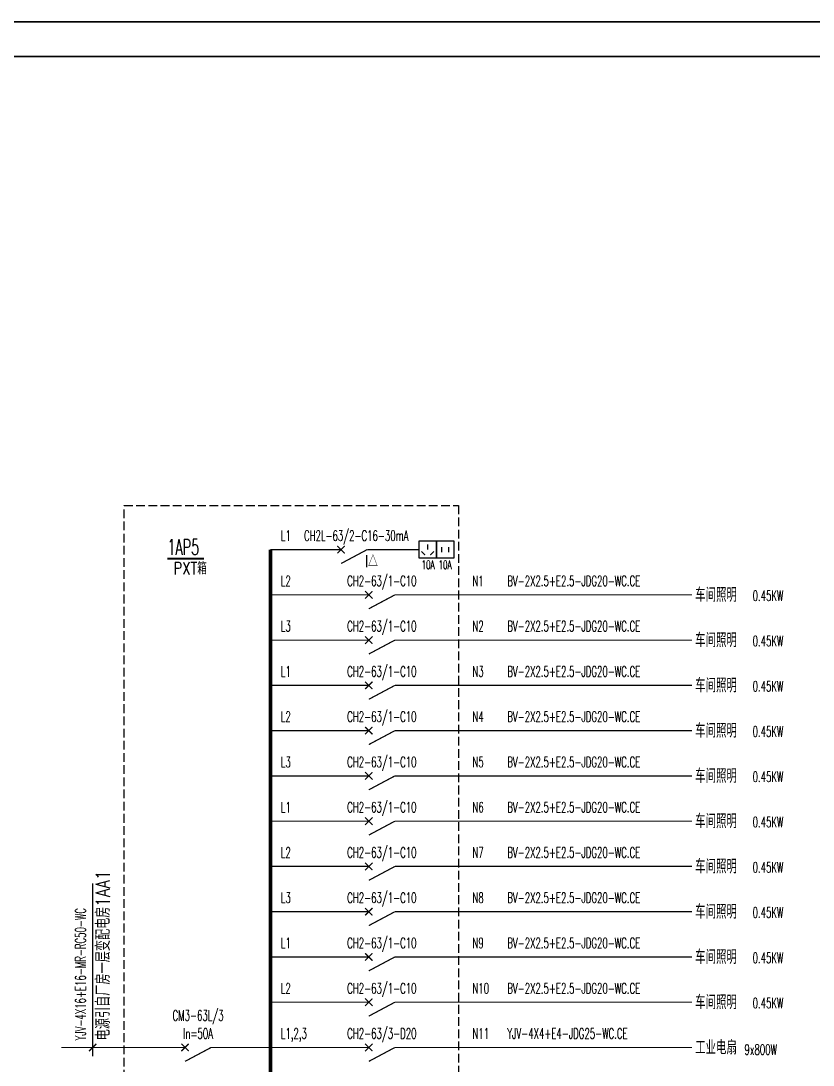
# Model space of a CAD drawing. Extents: x -1396510 to 1250330, y -1892470 to 1623980.
# Drawn here: x -624921 to -602181, y -718148 to -688155 of the extents above; entities that cross this region are included whole.
import ezdxf
from ezdxf.enums import TextEntityAlignment as Align

# ---------------------------------------------------------------- set-up
doc = ezdxf.new("R2010")
doc.units = 0
doc.header["$LTSCALE"] = 1000
doc.header["$MEASUREMENT"] = 0
doc.linetypes.add('DASH', pattern=[0.35, 0.25, -0.1])
doc.layers.get('Defpoints').update_dxf_attribs({"color": 210})
for name, color, linetype in [('0-cxFrame', 155, 'Continuous'), ('TEL_SYMB', 3, 'Continuous'), ('TEL_TEXT', 7, 'Continuous'), ('电气系统图', 7, 'Continuous')]:
    doc.layers.add(name, color=color, linetype=linetype)
doc.layers.add('0-cxText', color=131, linetype='Continuous', lineweight=25)
doc.styles.add('_TEL_DIM', font='SIMPLEX', dxfattribs={"width": 0.8, "height": 3.5, "bigfont": 'HZTXT'})
doc.styles.add('cx_tuming', font='simhei.ttf')
doc.styles.add('cx_tuqian1', font='')
doc.styles.add('黑体', font='simhei.ttf', dxfattribs={"height": 12})
doc.styles.get('cx_tuqian1').set_extended_font_data('SimSun')

# ---------------------------------------------------------------- blocks, each defined once
blk = doc.blocks.new('TK22.A1 L(Dragon)')
at = {"layer": '0-cxFrame', "color": 7, "const_width": 0.5}
blk.add_lwpolyline([(0, 0), (-841, 0), (-841, 594), (0, 594)], close=True, dxfattribs=at)
at = {"layer": '0-cxFrame', "const_width": 0.5}
blk.add_lwpolyline([(-80, 10), (-821, 10), (-821, 584), (-80, 584)], close=True, dxfattribs=at)
at = {"style": '黑体', "flags": 4}
blk.add_attdef('图幅', text='', height=3.3, dxfattribs=at).set_placement((-40, 3), align=Align.RIGHT)
at = {"layer": '0-cxText', "flags": 4}
for tag, height, style, p in [('建设单位', 3.5, 'cx_tuming', (-45, 240)), ('项目名称', 3.5, 'cx_tuming', (-45, 210)), ('子项名称', 3.5, 'cx_tuming', (-45, 180)), ('工程编号', 3.3, 'cx_tuqian1', (-35, 165)), ('图名1', 3.5, 'cx_tuming', (-45, 87)), ('图名2', 3.5, 'cx_tuming', (-45, 79)), ('图名3', 3.5, 'cx_tuming', (-45, 71)), ('出图日期', 3.3, 'cx_tuqian1', (-39, 60)), ('专业', 3.3, 'cx_tuqian1', (-55, 52)), ('图号', 3.3, 'cx_tuqian1', (-55, 44)), ('版次', 3.3, 'cx_tuqian1', (-20, 44))]:
    blk.add_attdef(tag, text='', height=height, dxfattribs=dict(at, style=style)).set_placement(p, align=Align.MIDDLE)
at = {"layer": 'Defpoints', "color": 6, "flags": 4}
for tag, height, style, p in [('tufu', 3.3, '黑体', (-12, 12)), ('dwfname', 4, 'cx_tuqian1', (-80, 3))]:
    blk.add_attdef(tag, text='', height=height, dxfattribs=dict(at, style=style)).set_placement(p, align=Align.RIGHT)

msp = doc.modelspace()

# ---------------------------------------------------------------- linework, layer by layer
at = {"layer": 'TEL_SYMB', "const_width": 52.5}
msp.add_lwpolyline([(-620719.7, -703600.3), (-619668.6, -703600.3)], dxfattribs=at)
at = {"layer": '电气系统图', "color": 1, "linetype": 'DASH'}
for p, q in [((-621960, -702070.5), (-612360, -702070.5)), ((-621960, -730434.7), (-621960, -702070.5)), ((-612360, -702070.5), (-612360, -730434.7))]:
    msp.add_line(p, q, dxfattribs=at)
at = {"layer": '电气系统图'}
msp.add_line((-622860, -717891), (-622860, -712929.1), dxfattribs=at)
for points, const_width in [([(-617760, -729341), (-617760, -703341)], 105), ([(-617760, -703341), (-615731, -703341)], 35), ([(-615837.1, -703447.1), (-615624.9, -703235)], 35), ([(-615837.1, -703235), (-615624.9, -703447.1)], 35), ([(-614981, -703341), (-615731, -703741)], 35), ([(-614981, -703341), (-613492.5, -703341)], 35), ([(-613242.5, -703191), (-613242.5, -703341)], 35), ([(-612842.5, -703266), (-612842.5, -703416)], 35), ([(-612642.5, -703266), (-612642.5, -703416)], 35), ([(-613423.6, -703393), (-613317.5, -703499.1)], 35), ([(-613061.5, -703393), (-613167.5, -703499.1)], 35), ([(-615041.1, -704747.1), (-614828.9, -704535)], 35), ([(-615041.1, -704535), (-614828.9, -704747.1)], 35), ([(-617760, -704641), (-614935, -704641)], 35), ([(-614185, -704641), (-614935, -705041)], 35), ([(-614185, -704641), (-605660, -704641)], 35), ([(-617760, -705941), (-614935, -705941)], 35), ([(-615041.1, -706047.1), (-614828.9, -705835)], 35), ([(-615041.1, -705835), (-614828.9, -706047.1)], 35), ([(-614185, -705941), (-614935, -706341)], 35), ([(-614185, -705941), (-605660, -705941)], 35), ([(-617760, -707241), (-614935, -707241)], 35), ([(-615041.1, -707347.1), (-614828.9, -707135)], 35), ([(-615041.1, -707135), (-614828.9, -707347.1)], 35), ([(-614185, -707241), (-614935, -707641)], 35), ([(-614185, -707241), (-605660, -707241)], 35), ([(-615041.1, -708647.1), (-614828.9, -708435)], 35), ([(-615041.1, -708435), (-614828.9, -708647.1)], 35), ([(-617760, -708541), (-614935, -708541)], 35), ([(-614185, -708541), (-614935, -708941)], 35), ([(-614185, -708541), (-605660, -708541)], 35), ([(-617760, -709841), (-614935, -709841)], 35), ([(-615041.1, -709947.1), (-614828.9, -709735)], 35), ([(-615041.1, -709735), (-614828.9, -709947.1)], 35), ([(-614185, -709841), (-614935, -710241)], 35), ([(-614185, -709841), (-605660, -709841)], 35), ([(-617760, -711141), (-614935, -711141)], 35), ([(-615041.1, -711247.1), (-614828.9, -711035)], 35), ([(-615041.1, -711035), (-614828.9, -711247.1)], 35), ([(-614185, -711141), (-614935, -711541)], 35), ([(-614185, -711141), (-605660, -711141)], 35), ([(-615041.1, -712547.1), (-614828.9, -712335)], 35), ([(-615041.1, -712335), (-614828.9, -712547.1)], 35), ([(-617760, -712441), (-614935, -712441)], 35), ([(-614185, -712441), (-614935, -712841)], 35), ([(-614185, -712441), (-605660, -712441)], 35), ([(-617760, -713741), (-614935, -713741)], 35), ([(-615041.1, -713847.1), (-614828.9, -713635)], 35), ([(-615041.1, -713635), (-614828.9, -713847.1)], 35), ([(-614185, -713741), (-614935, -714141)], 35), ([(-614185, -713741), (-605660, -713741)], 35), ([(-617760, -715041), (-614935, -715041)], 35), ([(-615041.1, -715147.1), (-614828.9, -714935)], 35), ([(-615041.1, -714935), (-614828.9, -715147.1)], 35), ([(-614185, -715041), (-614935, -715441)], 35), ([(-614185, -715041), (-605660, -715041)], 35), ([(-615041.1, -716447.1), (-614828.9, -716235)], 35), ([(-615041.1, -716235), (-614828.9, -716447.1)], 35), ([(-617760, -716341), (-614935, -716341)], 35), ([(-614185, -716341), (-614935, -716741)], 35), ([(-614185, -716341), (-605660, -716341)], 35), ([(-623760, -717641), (-620210, -717641)], 35), ([(-622966.1, -717747.1), (-622754, -717535)], 35), ([(-620316.1, -717747.1), (-620104, -717535)], 35), ([(-620316.1, -717535), (-620104, -717747.1)], 35), ([(-619460, -717641), (-620210, -718041)], 35), ([(-617760, -717641), (-619460, -717641)], 35), ([(-617760, -717641), (-614935, -717641)], 35), ([(-615041.1, -717747.1), (-614828.9, -717535)], 35), ([(-615041.1, -717535), (-614828.9, -717747.1)], 35), ([(-614185, -717641), (-614935, -718041)], 35), ([(-614185, -717641), (-605660, -717641)], 35)]:
    msp.add_lwpolyline(points, dxfattribs=dict(at, const_width=const_width))
for points in [[(-613492.5, -703091), (-612992.5, -703091), (-612992.5, -703591), (-613492.5, -703591)], [(-612992.5, -703091), (-612492.5, -703091), (-612492.5, -703591), (-612992.5, -703591)]]:
    msp.add_lwpolyline(points, close=True, dxfattribs=at)

# ---------------------------------------------------------------- block references
at = {"layer": '0-cxFrame', "xscale": 100, "yscale": 100, "zscale": 100}
msp.add_blockref('TK22.A1 L(Dragon)', (-571400, -747580), dxfattribs=at)

# ---------------------------------------------------------------- texts
at = {"layer": 'TEL_SYMB', "color": 7, "style": '_TEL_DIM', "width": 0.6}
msp.add_text('1AP5', height=450, dxfattribs=at).set_placement((-620719.7, -703495.3))
at = {"layer": 'TEL_TEXT', "style": '_TEL_DIM', "width": 0.8}
for s, p in [('I△', (-615051.1, -703848.5)), ('PXT箱', (-620544.4, -704054.4))]:
    msp.add_text(s, height=350, dxfattribs=at).set_placement(p)
at = {"layer": '电气系统图', "style": '_TEL_DIM', "width": 0.6}
for s, p in [('CH2L-63/2-C16-30mA', (-615294.5, -703091)), ('CH2-63/1-C10', (-614560, -704391)), ('CH2-63/1-C10', (-614560, -705691)), ('CH2-63/1-C10', (-614560, -706991)), ('CH2-63/1-C10', (-614560, -708291)), ('CH2-63/1-C10', (-614560, -709591)), ('CH2-63/1-C10', (-614560, -710891)), ('CH2-63/1-C10', (-614560, -712191)), ('CH2-63/1-C10', (-614560, -713491)), ('CH2-63/1-C10', (-614560, -714791)), ('CH2-63/1-C10', (-614560, -716091)), ('CM3-63L/3', (-619835, -716873.8)), ('In=50A', (-619835, -717391)), ('CH2-63/3-D20', (-614560, -717391)), ('9x800W', (-603683.4, -717852.4))]:
    msp.add_text(s, height=300, dxfattribs=at).set_placement(p, align=Align.CENTER)
at = {"layer": '电气系统图', "style": '_TEL_DIM'}
for s, height, width, p in [('L1', 300, 0.6, (-617460, -703091)), ('L1', 300, 0.6, (-617460, -703091)), ('10A', 250, 0.6, (-613419, -703900)), ('10A', 250, 0.6, (-612932, -703900)), ('L2', 300, 0.6, (-617460, -704391)), ('N1', 300, 0.6, (-611960, -704391)), ('BV-2X2.5+E2.5-JDG20-WC.CE', 300, 0.6, (-610960, -704391)), ('车间照明', 400, 0.75, (-605568, -704841)), ('0.45KW', 300, 0.6, (-603917.6, -704816)), ('L3', 300, 0.6, (-617460, -705691)), ('N2', 300, 0.6, (-611960, -705691)), ('BV-2X2.5+E2.5-JDG20-WC.CE', 300, 0.6, (-610960, -705691)), ('车间照明', 400, 0.75, (-605568, -706141)), ('0.45KW', 300, 0.6, (-603917.6, -706116)), ('L1', 300, 0.6, (-617460, -706991)), ('N3', 300, 0.6, (-611960, -706991)), ('BV-2X2.5+E2.5-JDG20-WC.CE', 300, 0.6, (-610960, -706991)), ('车间照明', 400, 0.75, (-605568, -707441)), ('0.45KW', 300, 0.6, (-603917.6, -707416)), ('L2', 300, 0.6, (-617460, -708291)), ('N4', 300, 0.6, (-611960, -708291)), ('BV-2X2.5+E2.5-JDG20-WC.CE', 300, 0.6, (-610960, -708291)), ('车间照明', 400, 0.75, (-605568, -708741)), ('0.45KW', 300, 0.6, (-603917.6, -708716)), ('L3', 300, 0.6, (-617460, -709591)), ('N5', 300, 0.6, (-611960, -709591)), ('BV-2X2.5+E2.5-JDG20-WC.CE', 300, 0.6, (-610960, -709591)), ('车间照明', 400, 0.75, (-605568, -710041)), ('0.45KW', 300, 0.6, (-603917.6, -710016)), ('L1', 300, 0.6, (-617460, -710891)), ('N6', 300, 0.6, (-611960, -710891)), ('BV-2X2.5+E2.5-JDG20-WC.CE', 300, 0.6, (-610960, -710891)), ('车间照明', 400, 0.75, (-605568, -711341)), ('0.45KW', 300, 0.6, (-603917.6, -711316)), ('L2', 300, 0.6, (-617460, -712191)), ('N7', 300, 0.6, (-611960, -712191)), ('BV-2X2.5+E2.5-JDG20-WC.CE', 300, 0.6, (-610960, -712191)), ('车间照明', 400, 0.75, (-605568, -712641)), ('0.45KW', 300, 0.6, (-603917.6, -712616)), ('L3', 300, 0.6, (-617460, -713491)), ('N8', 300, 0.6, (-611960, -713491)), ('BV-2X2.5+E2.5-JDG20-WC.CE', 300, 0.6, (-610960, -713491)), ('车间照明', 400, 0.75, (-605568, -713941)), ('0.45KW', 300, 0.6, (-603917.6, -713916)), ('L1', 300, 0.6, (-617460, -714791)), ('N9', 300, 0.6, (-611960, -714791)), ('BV-2X2.5+E2.5-JDG20-WC.CE', 300, 0.6, (-610960, -714791)), ('车间照明', 400, 0.75, (-605568, -715241)), ('0.45KW', 300, 0.6, (-603917.6, -715216)), ('L2', 300, 0.6, (-617460, -716090.3)), ('N10', 300, 0.6, (-611960, -716091)), ('BV-2X2.5+E2.5-JDG20-WC.CE', 300, 0.6, (-610960, -716091)), ('车间照明', 400, 0.75, (-605568, -716541)), ('0.45KW', 300, 0.6, (-603917.6, -716516)), ('L1,2,3', 300, 0.6, (-617460, -717391)), ('N11', 300, 0.6, (-611960, -717391)), ('YJV-4X4+E4-JDG25-WC.CE', 300, 0.6, (-610960, -717391)), ('工业电扇', 400, 0.75, (-605568, -717841))]:
    msp.add_text(s, height=height, dxfattribs=dict(at, width=width)).set_placement(p)
for s, height, width, p in [('电源引自厂房一层变配电房1AA1', 400, 0.8, (-622365.7, -717435.2)), ('YJV-4X16+E16-MR-RC50-WC', 300, 0.6, (-623060, -717441))]:
    msp.add_text(s, height=height, rotation=90, dxfattribs=dict(at, width=width)).set_placement(p)

doc.saveas('drawing.dxf')
